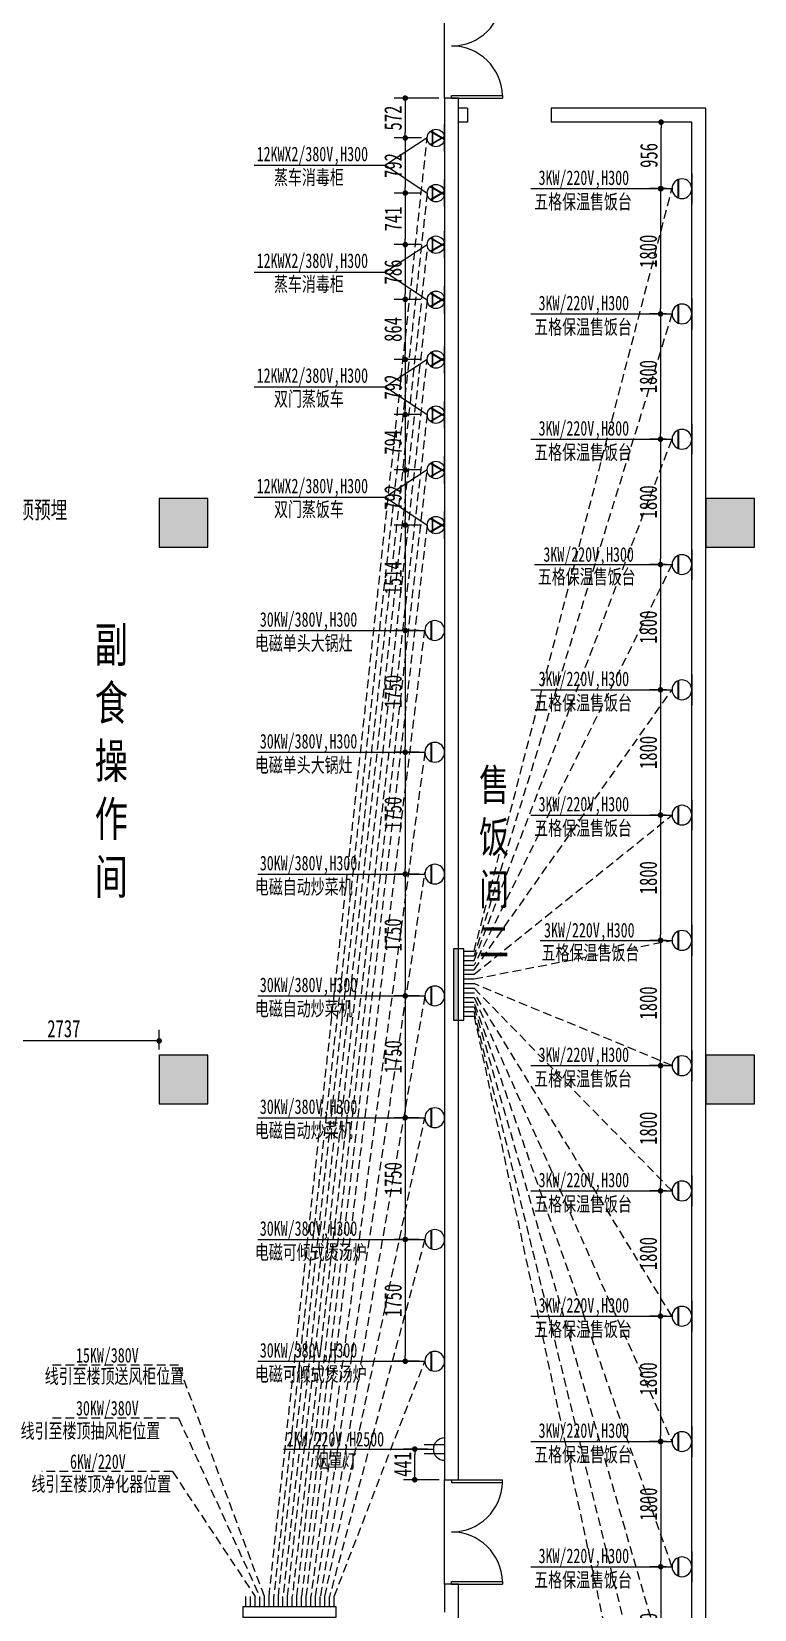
# Model space of a CAD drawing. Header units: inches. Extents: x -584 to 1446124, y -108140 to 99637.
# Drawn here: x 904991 to 915373, y 22291 to 44961 of the extents above; entities that cross this region are included whole.
import ezdxf

# ---------------------------------------------------------------- set-up
doc = ezdxf.new("R2010")
doc.units = ezdxf.units.IN
doc.header["$MEASUREMENT"] = 0
doc.linetypes.add('HIDDEN', pattern=[0.375, 0.25, -0.125])
for name, color, linetype in [('COLUMN', 6, 'Continuous'), ('WALL', 7, 'Continuous'), ('WINDOW', 3, 'Continuous'), ('供排水', 4, 'Continuous'), ('电位', 1, 'Continuous')]:
    doc.layers.add(name, color=color, linetype=linetype)
doc.styles.get("Standard").update_dxf_attribs({"font": '', "width": 0.7, "height": 250})
doc.styles.add('STYLE4', font='', dxfattribs={"width": 0.7, "height": 180})
doc.styles.get('Standard').set_extended_font_data('NSimSun')
doc.styles.get('STYLE4').set_extended_font_data('NSimSun')
doc.dimstyles.new('电路', dxfattribs={"dimscale": 80, "dimtxt": 2.5, "dimasz": 1, "dimexe": 2, "dimexo": 1, "dimtad": 1, "dimdec": 0, "dimtxsty": 'Standard', "dimblk": 'DOT', "dimcen": 1, "dimclrd": 6, "dimclre": 6, "dimclrt": 6, "dimadec": 0, "dimazin": 0, "dimtfac": 1, "dimtdec": 0, "dimtmove": 0, "dimatfit": 3, "dimfxl": 0, "dimarcsym": 0})

# ---------------------------------------------------------------- blocks, each defined once
blk = doc.blocks.new('_FZH')
at = {"layer": 'WALL'}
blk.add_lwpolyline([(-0.5, -0.5), (0.5, -0.5), (0.5, 0.5), (-0.5, 0.5)], close=True, dxfattribs=at)
blk.add_solid([(-0.5, -0.5), (0.5, -0.5), (-0.5, 0.5), (0.5, 0.5)], dxfattribs=at)
blk = doc.blocks.new('$DorLib2D$00000002')
for p, q in [((-0.5, 0), (-0.5, 0.4875)), ((-0.475, 0.4875), (-0.5, 0.4875)), ((-0.475, 0), (-0.475, 0.4875)), ((0.475, 0), (0.475, 0.4875)), ((0.475, 0.4875), (0.5, 0.4875)), ((0.5, 0), (0.5, 0.4875)), ((-0.5, 0), (-0.475, 0)), ((0.5, 0), (0.475, 0))]:
    blk.add_line(p, q)
at = {"lineweight": 13}
for centre, start, end in [((-0.4875, 0), 0, 88.53072), ((0.4875, 0), 91.46928, 180)]:
    blk.add_arc(centre, 0.4875, start, end, dxfattribs=at)
blk = doc.blocks.new('A$C3BCC7316')
at = {"layer": '电位'}
for p, q in [((99, 215), (404, 215)), ((104, 226), (399, 226)), ((0, 0), (503, 0))]:
    blk.add_line(p, q, dxfattribs=at)
blk.add_circle((252, 161), 161, dxfattribs=at)
blk = doc.blocks.new('A$C383973DD')
at = {"layer": '电位'}
for p, q in [((0, 0), (0, 503)), ((292, 316), (0, 316)), ((292, 187), (0, 187))]:
    blk.add_line(p, q, dxfattribs=at)
blk.add_arc((0, 252), 161, 270, 90, dxfattribs=at)
blk = doc.blocks.new('A$C7F97516A')
at = {"layer": '电位', "color": 4, "xscale": -1}
blk.add_blockref('A$C383973DD', (292, 0), dxfattribs=at)
blk = doc.blocks.new('A$C624B2101')
at = {"rotation": 180}
blk.add_blockref('A$C7F97516A', (292, 503), dxfattribs=at)
blk = doc.blocks.new('A$C76033D9E')
at = {"layer": '电位', "rotation": 180}
blk.add_blockref('A$C624B2101', (292, 503), dxfattribs=at)
blk = doc.blocks.new('A$C748C3124')
at = {"layer": '电位', "rotation": 90}
blk.add_blockref('A$C76033D9E', (503, 0), dxfattribs=at)
blk = doc.blocks.new('A$C42B0259F')
at = {"layer": '电位', "ltscale": 5, "xscale": -1, "rotation": 180}
blk.add_blockref('A$C748C3124', (0, 292), dxfattribs=at)
blk = doc.blocks.new('A$C46FF7360')
at = {"layer": '供排水', "color": 1, "rotation": 270}
blk.add_blockref('A$C42B0259F', (0, 503), dxfattribs=at)
blk = doc.blocks.new('A$C2916719F')
at = {"layer": '电位', "linetype": 'ByBlock', "rotation": 180}
blk.add_blockref('A$C46FF7360', (292, 503), dxfattribs=at)
blk = doc.blocks.new('A$C03132E9D')
at = {"layer": '电位', "linetype": 'ByBlock', "rotation": 270}
blk.add_blockref('A$C2916719F', (0, 292), dxfattribs=at)
blk = doc.blocks.new('A$C6B0667CD')
at = {"layer": '电位', "rotation": 89.99999999999999}
blk.add_blockref('A$C03132E9D', (292, 0), dxfattribs=at)
blk = doc.blocks.new('A$C1DA46B52')
at = {"layer": '电位', "xscale": -1, "rotation": 180}
blk.add_blockref('A$C6B0667CD', (0, 503), dxfattribs=at)
blk = doc.blocks.new('A$C30686D04')
at = {"layer": 'WALL', "color": 5, "rotation": 90}
blk.add_blockref('A$C1DA46B52', (503, 0), dxfattribs=at)
blk = doc.blocks.new('A$C10C2449B')
at = {"layer": 'WALL', "color": 5, "rotation": 90}
blk.add_blockref('A$C30686D04', (292, 0), dxfattribs=at)
blk = doc.blocks.new('A$C50093F6F')
at = {"layer": '电位', "rotation": 270}
blk.add_blockref('A$C10C2449B', (0, 292), dxfattribs=at)
blk = doc.blocks.new('A$C5F826928')
at = {"layer": '电位', "rotation": 270}
blk.add_blockref('A$C50093F6F', (0, 503), dxfattribs=at)
blk = doc.blocks.new('A$C14B745F9')
at = {"layer": '电位'}
for p, q in [((0, 503), (0, 0)), ((1, 233), (257, 381)), ((3, 222), (266, 374)), ((215, 404), (215, 99)), ((226, 399), (226, 104)), ((257, 122), (1, 270)), ((266, 129), (3, 281))]:
    blk.add_line(p, q, dxfattribs=at)
blk.add_circle((161, 252), 161, dxfattribs=at)
blk = doc.blocks.new('A$C45DF5A34')
at = {"layer": '电位', "color": 4, "rotation": 90}
blk.add_blockref('A$C14B745F9', (503, 0), dxfattribs=at)
blk = doc.blocks.new('A$C719F3E81')
at = {"layer": '电位', "color": 4, "rotation": 180}
blk.add_blockref('A$C45DF5A34', (503, 323), dxfattribs=at)
blk = doc.blocks.new('A$C2F906CB9')
at = {"layer": '电位', "color": 1, "ltscale": 400}
blk.add_blockref('A$C719F3E81', (0, 0), dxfattribs=at)
blk = doc.blocks.new('A$C6BFE34A6')
at = {"layer": '电位', "xscale": 0.777089783281734, "yscale": 0.777089783281734, "zscale": 0.777089783281734}
blk.add_blockref('A$C2F906CB9', (0, 0), dxfattribs=at)
blk = doc.blocks.new('A$C67150746')
at = {"layer": '供排水', "color": 1, "rotation": 270}
blk.add_blockref('A$C6BFE34A6', (0, 391), dxfattribs=at)
blk = doc.blocks.new('A$C51460DDB')
at = {"layer": '电位', "linetype": 'ByBlock', "xscale": -1}
blk.add_blockref('A$C67150746', (251, 0), dxfattribs=at)
blk = doc.blocks.new('A$C75EF68A1')
at = {"layer": 'WALL', "color": 5, "rotation": 180}
blk.add_blockref('A$C51460DDB', (251, 391), dxfattribs=at)
blk = doc.blocks.new('A$C776A0E82')
at = {"layer": '电位', "color": 6}
blk.add_blockref('A$C75EF68A1', (0, 0), dxfattribs=at)
blk = doc.blocks.new('A$C12B31555')
at = {"layer": '电位', "color": 6, "rotation": 270}
blk.add_blockref('A$C776A0E82', (0, 251), dxfattribs=at)
blk = doc.blocks.new('A$C380528E4')
at = {"layer": '电位', "color": 6, "rotation": 180}
blk.add_blockref('A$C12B31555', (391, 251), dxfattribs=at)
blk = doc.blocks.new('_DOT')
at = {"color": 0, "linetype": 'ByBlock'}
blk.add_line((-0.5, 0), (-1, 0), dxfattribs=at)
at = {"color": 0, "linetype": 'ByBlock', "const_width": 0.5}
blk.add_lwpolyline([(-0.25, 0, 1), (0.25, 0, 1)], format="xyb", close=True, dxfattribs=at)
blk = doc.blocks.new('*D214')
at = {"layer": 'Defpoints', "color": 0, "transparency": 16777216}
for p in [(910923, 44004), (910358, 43432), (910672, 43432)]:
    blk.add_point(p, dxfattribs=at)
at = {"layer": '电位', "color": 6, "lineweight": -2, "transparency": 16777216}
for p, q in [((910838, 44004), (910198, 44004)), ((910358, 43924), (910358, 43512)), ((910592, 43432), (910198, 43432))]:
    blk.add_line(p, q, dxfattribs=at)
at = {"layer": '电位', "color": 6, "lineweight": -2, "transparency": 16777216, "xscale": 80, "yscale": 80, "zscale": 80}
for p, rotation in [((910358, 44004), 90), ((910358, 43432), 270)]:
    blk.add_blockref('_DOT', p, dxfattribs=dict(at, rotation=rotation))
at = {"layer": '电位', "color": 6, "transparency": 16777216, "insert": (910183, 43718), "char_height": 250, "attachment_point": 5, "rotation": 90}
blk.add_mtext('572', dxfattribs=at)
blk = doc.blocks.new('*D215')
at = {"layer": 'Defpoints', "color": 0, "transparency": 16777216}
for p in [(910672, 43432), (910358, 42640), (910672, 42640)]:
    blk.add_point(p, dxfattribs=at)
at = {"layer": '电位', "color": 6, "lineweight": -2, "transparency": 16777216}
for p, q in [((910592, 43432), (910198, 43432)), ((910358, 43352), (910358, 42720)), ((910592, 42640), (910198, 42640))]:
    blk.add_line(p, q, dxfattribs=at)
at = {"layer": '电位', "color": 6, "lineweight": -2, "transparency": 16777216, "xscale": 80, "yscale": 80, "zscale": 80}
for p, rotation in [((910358, 43432), 90), ((910358, 42640), 270)]:
    blk.add_blockref('_DOT', p, dxfattribs=dict(at, rotation=rotation))
at = {"layer": '电位', "color": 6, "transparency": 16777216, "insert": (910183, 43036), "char_height": 250, "attachment_point": 5, "rotation": 90}
blk.add_mtext('792', dxfattribs=at)
blk = doc.blocks.new('*D216')
at = {"layer": 'Defpoints', "color": 0, "transparency": 16777216}
for p in [(910672, 42640), (910358, 41899), (910672, 41899)]:
    blk.add_point(p, dxfattribs=at)
at = {"layer": '电位', "color": 6, "lineweight": -2, "transparency": 16777216}
for p, q in [((910592, 42640), (910198, 42640)), ((910358, 42560), (910358, 41979)), ((910592, 41899), (910198, 41899))]:
    blk.add_line(p, q, dxfattribs=at)
at = {"layer": '电位', "color": 6, "lineweight": -2, "transparency": 16777216, "xscale": 80, "yscale": 80, "zscale": 80}
for p, rotation in [((910358, 42640), 90), ((910358, 41899), 270)]:
    blk.add_blockref('_DOT', p, dxfattribs=dict(at, rotation=rotation))
at = {"layer": '电位', "color": 6, "transparency": 16777216, "insert": (910183, 42269), "char_height": 250, "attachment_point": 5, "rotation": 90}
blk.add_mtext('741', dxfattribs=at)
blk = doc.blocks.new('*D217')
at = {"layer": 'Defpoints', "color": 0, "transparency": 16777216}
for p in [(910672, 41899), (910358, 41113), (910662, 41113)]:
    blk.add_point(p, dxfattribs=at)
at = {"layer": '电位', "color": 6, "lineweight": -2, "transparency": 16777216}
for p, q in [((910592, 41899), (910198, 41899)), ((910358, 41819), (910358, 41193)), ((910582, 41113), (910198, 41113))]:
    blk.add_line(p, q, dxfattribs=at)
at = {"layer": '电位', "color": 6, "lineweight": -2, "transparency": 16777216, "xscale": 80, "yscale": 80, "zscale": 80}
for p, rotation in [((910358, 41899), 90), ((910358, 41113), 270)]:
    blk.add_blockref('_DOT', p, dxfattribs=dict(at, rotation=rotation))
at = {"layer": '电位', "color": 6, "transparency": 16777216, "insert": (910183, 41506), "char_height": 250, "attachment_point": 5, "rotation": 90}
blk.add_mtext('786', dxfattribs=at)
blk = doc.blocks.new('*D218')
at = {"layer": 'Defpoints', "color": 0, "transparency": 16777216}
for p in [(910662, 41113), (910358, 40249), (910672, 40249)]:
    blk.add_point(p, dxfattribs=at)
at = {"layer": '电位', "color": 6, "lineweight": -2, "transparency": 16777216}
for p, q in [((910582, 41113), (910198, 41113)), ((910358, 41033), (910358, 40329)), ((910592, 40249), (910198, 40249))]:
    blk.add_line(p, q, dxfattribs=at)
at = {"layer": '电位', "color": 6, "lineweight": -2, "transparency": 16777216, "xscale": 80, "yscale": 80, "zscale": 80}
for p, rotation in [((910358, 41113), 90), ((910358, 40249), 270)]:
    blk.add_blockref('_DOT', p, dxfattribs=dict(at, rotation=rotation))
at = {"layer": '电位', "color": 6, "transparency": 16777216, "insert": (910183, 40681), "char_height": 250, "attachment_point": 5, "rotation": 90}
blk.add_mtext('864', dxfattribs=at)
blk = doc.blocks.new('*D219')
at = {"layer": 'Defpoints', "color": 0, "transparency": 16777216}
for p in [(910672, 40249), (910358, 39457), (910672, 39457)]:
    blk.add_point(p, dxfattribs=at)
at = {"layer": '电位', "color": 6, "lineweight": -2, "transparency": 16777216}
for p, q in [((910592, 40249), (910198, 40249)), ((910358, 40169), (910358, 39537)), ((910592, 39457), (910198, 39457))]:
    blk.add_line(p, q, dxfattribs=at)
at = {"layer": '电位', "color": 6, "lineweight": -2, "transparency": 16777216, "xscale": 80, "yscale": 80, "zscale": 80}
for p, rotation in [((910358, 40249), 90), ((910358, 39457), 270)]:
    blk.add_blockref('_DOT', p, dxfattribs=dict(at, rotation=rotation))
at = {"layer": '电位', "color": 6, "transparency": 16777216, "insert": (910183, 39853), "char_height": 250, "attachment_point": 5, "rotation": 90}
blk.add_mtext('792', dxfattribs=at)
blk = doc.blocks.new('*D220')
at = {"layer": 'Defpoints', "color": 0, "transparency": 16777216}
for p in [(910672, 39457), (910358, 38662), (910672, 38662)]:
    blk.add_point(p, dxfattribs=at)
at = {"layer": '电位', "color": 6, "lineweight": -2, "transparency": 16777216}
for p, q in [((910592, 39457), (910198, 39457)), ((910358, 39377), (910358, 38742)), ((910592, 38662), (910198, 38662))]:
    blk.add_line(p, q, dxfattribs=at)
at = {"layer": '电位', "color": 6, "lineweight": -2, "transparency": 16777216, "xscale": 80, "yscale": 80, "zscale": 80}
for p, rotation in [((910358, 39457), 90), ((910358, 38662), 270)]:
    blk.add_blockref('_DOT', p, dxfattribs=dict(at, rotation=rotation))
at = {"layer": '电位', "color": 6, "transparency": 16777216, "insert": (910183, 39060), "char_height": 250, "attachment_point": 5, "rotation": 90}
blk.add_mtext('794', dxfattribs=at)
blk = doc.blocks.new('*D221')
at = {"layer": 'Defpoints', "color": 0, "transparency": 16777216}
for p in [(910672, 38662), (910358, 37870), (910672, 37870)]:
    blk.add_point(p, dxfattribs=at)
at = {"layer": '电位', "color": 6, "lineweight": -2, "transparency": 16777216}
for p, q in [((910592, 38662), (910198, 38662)), ((910358, 38582), (910358, 37950)), ((910592, 37870), (910198, 37870))]:
    blk.add_line(p, q, dxfattribs=at)
at = {"layer": '电位', "color": 6, "lineweight": -2, "transparency": 16777216, "xscale": 80, "yscale": 80, "zscale": 80}
for p, rotation in [((910358, 38662), 90), ((910358, 37870), 270)]:
    blk.add_blockref('_DOT', p, dxfattribs=dict(at, rotation=rotation))
at = {"layer": '电位', "color": 6, "transparency": 16777216, "insert": (910183, 38266), "char_height": 250, "attachment_point": 5, "rotation": 90}
blk.add_mtext('792', dxfattribs=at)
blk = doc.blocks.new('*D222')
at = {"layer": 'Defpoints', "color": 0, "transparency": 16777216}
for p in [(910672, 37870), (910358, 36356), (910639, 36356)]:
    blk.add_point(p, dxfattribs=at)
at = {"layer": '电位', "color": 6, "lineweight": -2, "transparency": 16777216}
for p, q in [((910592, 37870), (910198, 37870)), ((910358, 37790), (910358, 36436)), ((910559, 36356), (910198, 36356))]:
    blk.add_line(p, q, dxfattribs=at)
at = {"layer": '电位', "color": 6, "lineweight": -2, "transparency": 16777216, "xscale": 80, "yscale": 80, "zscale": 80}
for p, rotation in [((910358, 37870), 90), ((910358, 36356), 270)]:
    blk.add_blockref('_DOT', p, dxfattribs=dict(at, rotation=rotation))
at = {"layer": '电位', "color": 6, "transparency": 16777216, "insert": (910183, 37113), "char_height": 250, "attachment_point": 5, "rotation": 90}
blk.add_mtext('1514', dxfattribs=at)
blk = doc.blocks.new('*D223')
at = {"layer": 'Defpoints', "color": 0, "transparency": 16777216}
for p in [(910639, 36356), (910358, 34606), (910639, 34606)]:
    blk.add_point(p, dxfattribs=at)
at = {"layer": '电位', "color": 6, "lineweight": -2, "transparency": 16777216}
for p, q in [((910559, 36356), (910198, 36356)), ((910358, 36276), (910358, 34686)), ((910559, 34606), (910198, 34606))]:
    blk.add_line(p, q, dxfattribs=at)
at = {"layer": '电位', "color": 6, "lineweight": -2, "transparency": 16777216, "xscale": 80, "yscale": 80, "zscale": 80}
for p, rotation in [((910358, 36356), 90), ((910358, 34606), 270)]:
    blk.add_blockref('_DOT', p, dxfattribs=dict(at, rotation=rotation))
at = {"layer": '电位', "color": 6, "transparency": 16777216, "insert": (910183, 35481), "char_height": 250, "attachment_point": 5, "rotation": 90}
blk.add_mtext('1750', dxfattribs=at)
blk = doc.blocks.new('*D224')
at = {"layer": 'Defpoints', "color": 0, "transparency": 16777216}
for p in [(910639, 34606), (910358, 32856), (910639, 32856)]:
    blk.add_point(p, dxfattribs=at)
at = {"layer": '电位', "color": 6, "lineweight": -2, "transparency": 16777216}
for p, q in [((910559, 34606), (910198, 34606)), ((910358, 34526), (910358, 32936)), ((910559, 32856), (910198, 32856))]:
    blk.add_line(p, q, dxfattribs=at)
at = {"layer": '电位', "color": 6, "lineweight": -2, "transparency": 16777216, "xscale": 80, "yscale": 80, "zscale": 80}
for p, rotation in [((910358, 34606), 90), ((910358, 32856), 270)]:
    blk.add_blockref('_DOT', p, dxfattribs=dict(at, rotation=rotation))
at = {"layer": '电位', "color": 6, "transparency": 16777216, "insert": (910183, 33731), "char_height": 250, "attachment_point": 5, "rotation": 90}
blk.add_mtext('1750', dxfattribs=at)
blk = doc.blocks.new('*D225')
at = {"layer": 'Defpoints', "color": 0, "transparency": 16777216}
for p in [(910639, 32856), (910358, 31106), (910639, 31106)]:
    blk.add_point(p, dxfattribs=at)
at = {"layer": '电位', "color": 6, "lineweight": -2, "transparency": 16777216}
for p, q in [((910559, 32856), (910198, 32856)), ((910358, 32776), (910358, 31186)), ((910559, 31106), (910198, 31106))]:
    blk.add_line(p, q, dxfattribs=at)
at = {"layer": '电位', "color": 6, "lineweight": -2, "transparency": 16777216, "xscale": 80, "yscale": 80, "zscale": 80}
for p, rotation in [((910358, 32856), 90), ((910358, 31106), 270)]:
    blk.add_blockref('_DOT', p, dxfattribs=dict(at, rotation=rotation))
at = {"layer": '电位', "color": 6, "transparency": 16777216, "insert": (910183, 31981), "char_height": 250, "attachment_point": 5, "rotation": 90}
blk.add_mtext('1750', dxfattribs=at)
blk = doc.blocks.new('*D226')
at = {"layer": 'Defpoints', "color": 0, "transparency": 16777216}
for p in [(910639, 31106), (910358, 29356), (910639, 29356)]:
    blk.add_point(p, dxfattribs=at)
at = {"layer": '电位', "color": 6, "lineweight": -2, "transparency": 16777216}
for p, q in [((910559, 31106), (910198, 31106)), ((910358, 31026), (910358, 29436)), ((910559, 29356), (910198, 29356))]:
    blk.add_line(p, q, dxfattribs=at)
at = {"layer": '电位', "color": 6, "lineweight": -2, "transparency": 16777216, "xscale": 80, "yscale": 80, "zscale": 80}
for p, rotation in [((910358, 31106), 90), ((910358, 29356), 270)]:
    blk.add_blockref('_DOT', p, dxfattribs=dict(at, rotation=rotation))
at = {"layer": '电位', "color": 6, "transparency": 16777216, "insert": (910183, 30231), "char_height": 250, "attachment_point": 5, "rotation": 90}
blk.add_mtext('1750', dxfattribs=at)
blk = doc.blocks.new('*D227')
at = {"layer": 'Defpoints', "color": 0, "transparency": 16777216}
for p in [(910494, 24595), (910762, 24595), (910923, 24154)]:
    blk.add_point(p, dxfattribs=at)
at = {"layer": '电位', "color": 6, "lineweight": -2, "transparency": 16777216}
for p, q in [((910682, 24595), (910334, 24595)), ((910494, 24234), (910494, 24515)), ((910843, 24154), (910334, 24154))]:
    blk.add_line(p, q, dxfattribs=at)
at = {"layer": '电位', "color": 6, "lineweight": -2, "transparency": 16777216, "xscale": 80, "yscale": 80, "zscale": 80}
for p, rotation in [((910494, 24595), 90), ((910494, 24154), 270)]:
    blk.add_blockref('_DOT', p, dxfattribs=dict(at, rotation=rotation))
at = {"layer": '电位', "color": 6, "transparency": 16777216, "insert": (910319, 24374), "char_height": 250, "attachment_point": 5, "rotation": 90}
blk.add_mtext('441', dxfattribs=at)
blk = doc.blocks.new('*D228')
at = {"layer": 'Defpoints', "color": 0, "transparency": 16777216}
for p in [(914189, 42704), (914024, 40904), (914189, 40904)]:
    blk.add_point(p, dxfattribs=at)
at = {"layer": '电位', "color": 6, "lineweight": -2, "transparency": 16777216}
for p, q in [((914109, 42704), (913864, 42704)), ((914024, 42624), (914024, 40984)), ((914109, 40904), (913864, 40904))]:
    blk.add_line(p, q, dxfattribs=at)
at = {"layer": '电位', "color": 6, "lineweight": -2, "transparency": 16777216, "xscale": 80, "yscale": 80, "zscale": 80}
for p, rotation in [((914024, 42704), 90), ((914024, 40904), 270)]:
    blk.add_blockref('_DOT', p, dxfattribs=dict(at, rotation=rotation))
at = {"layer": '电位', "color": 6, "transparency": 16777216, "insert": (913849, 41804), "char_height": 250, "attachment_point": 5, "rotation": 90}
blk.add_mtext('1800', dxfattribs=at)
blk = doc.blocks.new('*D229')
at = {"layer": 'Defpoints', "color": 0, "transparency": 16777216}
for p in [(914189, 40904), (914024, 39104), (914189, 39104)]:
    blk.add_point(p, dxfattribs=at)
at = {"layer": '电位', "color": 6, "lineweight": -2, "transparency": 16777216}
for p, q in [((914109, 40904), (913864, 40904)), ((914024, 40824), (914024, 39184)), ((914109, 39104), (913864, 39104))]:
    blk.add_line(p, q, dxfattribs=at)
at = {"layer": '电位', "color": 6, "lineweight": -2, "transparency": 16777216, "xscale": 80, "yscale": 80, "zscale": 80}
for p, rotation in [((914024, 40904), 90), ((914024, 39104), 270)]:
    blk.add_blockref('_DOT', p, dxfattribs=dict(at, rotation=rotation))
at = {"layer": '电位', "color": 6, "transparency": 16777216, "insert": (913849, 40004), "char_height": 250, "attachment_point": 5, "rotation": 90}
blk.add_mtext('1800', dxfattribs=at)
blk = doc.blocks.new('*D236')
at = {"layer": 'Defpoints', "color": 0, "transparency": 16777216}
for p in [(914189, 39104), (914024, 37304), (914189, 37304)]:
    blk.add_point(p, dxfattribs=at)
at = {"layer": '电位', "color": 6, "lineweight": -2, "transparency": 16777216}
for p, q in [((914109, 39104), (913864, 39104)), ((914024, 39024), (914024, 37384)), ((914109, 37304), (913864, 37304))]:
    blk.add_line(p, q, dxfattribs=at)
at = {"layer": '电位', "color": 6, "lineweight": -2, "transparency": 16777216, "xscale": 80, "yscale": 80, "zscale": 80}
for p, rotation in [((914024, 39104), 90), ((914024, 37304), 270)]:
    blk.add_blockref('_DOT', p, dxfattribs=dict(at, rotation=rotation))
at = {"layer": '电位', "color": 6, "transparency": 16777216, "insert": (913849, 38204), "char_height": 250, "attachment_point": 5, "rotation": 90}
blk.add_mtext('1800', dxfattribs=at)
blk = doc.blocks.new('*D237')
at = {"layer": 'Defpoints', "color": 0, "transparency": 16777216}
for p in [(914189, 37304), (914024, 35504), (914189, 35504)]:
    blk.add_point(p, dxfattribs=at)
at = {"layer": '电位', "color": 6, "lineweight": -2, "transparency": 16777216}
for p, q in [((914109, 37304), (913864, 37304)), ((914024, 37224), (914024, 35584)), ((914109, 35504), (913864, 35504))]:
    blk.add_line(p, q, dxfattribs=at)
at = {"layer": '电位', "color": 6, "lineweight": -2, "transparency": 16777216, "xscale": 80, "yscale": 80, "zscale": 80}
for p, rotation in [((914024, 37304), 90), ((914024, 35504), 270)]:
    blk.add_blockref('_DOT', p, dxfattribs=dict(at, rotation=rotation))
at = {"layer": '电位', "color": 6, "transparency": 16777216, "insert": (913849, 36404), "char_height": 250, "attachment_point": 5, "rotation": 90}
blk.add_mtext('1800', dxfattribs=at)
blk = doc.blocks.new('*D230')
at = {"layer": 'Defpoints', "color": 0, "transparency": 16777216}
for p in [(914189, 35504), (914024, 33704), (914189, 33704)]:
    blk.add_point(p, dxfattribs=at)
at = {"layer": '电位', "color": 6, "lineweight": -2, "transparency": 16777216}
for p, q in [((914109, 35504), (913864, 35504)), ((914024, 35424), (914024, 33784)), ((914109, 33704), (913864, 33704))]:
    blk.add_line(p, q, dxfattribs=at)
at = {"layer": '电位', "color": 6, "lineweight": -2, "transparency": 16777216, "xscale": 80, "yscale": 80, "zscale": 80}
for p, rotation in [((914024, 35504), 90), ((914024, 33704), 270)]:
    blk.add_blockref('_DOT', p, dxfattribs=dict(at, rotation=rotation))
at = {"layer": '电位', "color": 6, "transparency": 16777216, "insert": (913849, 34604), "char_height": 250, "attachment_point": 5, "rotation": 90}
blk.add_mtext('1800', dxfattribs=at)
blk = doc.blocks.new('*D238')
at = {"layer": 'Defpoints', "color": 0, "transparency": 16777216}
for p in [(914189, 33704), (914024, 31904), (914189, 31904)]:
    blk.add_point(p, dxfattribs=at)
at = {"layer": '电位', "color": 6, "lineweight": -2, "transparency": 16777216}
for p, q in [((914109, 33704), (913864, 33704)), ((914024, 33624), (914024, 31984)), ((914109, 31904), (913864, 31904))]:
    blk.add_line(p, q, dxfattribs=at)
at = {"layer": '电位', "color": 6, "lineweight": -2, "transparency": 16777216, "xscale": 80, "yscale": 80, "zscale": 80}
for p, rotation in [((914024, 33704), 90), ((914024, 31904), 270)]:
    blk.add_blockref('_DOT', p, dxfattribs=dict(at, rotation=rotation))
at = {"layer": '电位', "color": 6, "transparency": 16777216, "insert": (913849, 32804), "char_height": 250, "attachment_point": 5, "rotation": 90}
blk.add_mtext('1800', dxfattribs=at)
blk = doc.blocks.new('*D239')
at = {"layer": 'Defpoints', "color": 0, "transparency": 16777216}
for p in [(914189, 31904), (914024, 30104), (914189, 30104)]:
    blk.add_point(p, dxfattribs=at)
at = {"layer": '电位', "color": 6, "lineweight": -2, "transparency": 16777216}
for p, q in [((914109, 31904), (913864, 31904)), ((914024, 31824), (914024, 30184)), ((914109, 30104), (913864, 30104))]:
    blk.add_line(p, q, dxfattribs=at)
at = {"layer": '电位', "color": 6, "lineweight": -2, "transparency": 16777216, "xscale": 80, "yscale": 80, "zscale": 80}
for p, rotation in [((914024, 31904), 90), ((914024, 30104), 270)]:
    blk.add_blockref('_DOT', p, dxfattribs=dict(at, rotation=rotation))
at = {"layer": '电位', "color": 6, "transparency": 16777216, "insert": (913849, 31004), "char_height": 250, "attachment_point": 5, "rotation": 90}
blk.add_mtext('1800', dxfattribs=at)
blk = doc.blocks.new('*D240')
at = {"layer": 'Defpoints', "color": 0, "transparency": 16777216}
for p in [(914189, 30104), (914024, 28304), (914189, 28304)]:
    blk.add_point(p, dxfattribs=at)
at = {"layer": '电位', "color": 6, "lineweight": -2, "transparency": 16777216}
for p, q in [((914109, 30104), (913864, 30104)), ((914024, 30024), (914024, 28384)), ((914109, 28304), (913864, 28304))]:
    blk.add_line(p, q, dxfattribs=at)
at = {"layer": '电位', "color": 6, "lineweight": -2, "transparency": 16777216, "xscale": 80, "yscale": 80, "zscale": 80}
for p, rotation in [((914024, 30104), 90), ((914024, 28304), 270)]:
    blk.add_blockref('_DOT', p, dxfattribs=dict(at, rotation=rotation))
at = {"layer": '电位', "color": 6, "transparency": 16777216, "insert": (913849, 29204), "char_height": 250, "attachment_point": 5, "rotation": 90}
blk.add_mtext('1800', dxfattribs=at)
blk = doc.blocks.new('*D231')
at = {"layer": 'Defpoints', "color": 0, "transparency": 16777216}
for p in [(914189, 28304), (914024, 26504), (914189, 26504)]:
    blk.add_point(p, dxfattribs=at)
at = {"layer": '电位', "color": 6, "lineweight": -2, "transparency": 16777216}
for p, q in [((914109, 28304), (913864, 28304)), ((914024, 28224), (914024, 26584)), ((914109, 26504), (913864, 26504))]:
    blk.add_line(p, q, dxfattribs=at)
at = {"layer": '电位', "color": 6, "lineweight": -2, "transparency": 16777216, "xscale": 80, "yscale": 80, "zscale": 80}
for p, rotation in [((914024, 28304), 90), ((914024, 26504), 270)]:
    blk.add_blockref('_DOT', p, dxfattribs=dict(at, rotation=rotation))
at = {"layer": '电位', "color": 6, "transparency": 16777216, "insert": (913849, 27404), "char_height": 250, "attachment_point": 5, "rotation": 90}
blk.add_mtext('1800', dxfattribs=at)
blk = doc.blocks.new('*D232')
at = {"layer": 'Defpoints', "color": 0, "transparency": 16777216}
for p in [(914189, 26504), (914024, 24704), (914189, 24704)]:
    blk.add_point(p, dxfattribs=at)
at = {"layer": '电位', "color": 6, "lineweight": -2, "transparency": 16777216}
for p, q in [((914109, 26504), (913864, 26504)), ((914024, 26424), (914024, 24784)), ((914109, 24704), (913864, 24704))]:
    blk.add_line(p, q, dxfattribs=at)
at = {"layer": '电位', "color": 6, "lineweight": -2, "transparency": 16777216, "xscale": 80, "yscale": 80, "zscale": 80}
for p, rotation in [((914024, 26504), 90), ((914024, 24704), 270)]:
    blk.add_blockref('_DOT', p, dxfattribs=dict(at, rotation=rotation))
at = {"layer": '电位', "color": 6, "transparency": 16777216, "insert": (913849, 25604), "char_height": 250, "attachment_point": 5, "rotation": 90}
blk.add_mtext('1800', dxfattribs=at)
blk = doc.blocks.new('*D233')
at = {"layer": 'Defpoints', "color": 0, "transparency": 16777216}
for p in [(914189, 24704), (914027, 22904), (914189, 22904)]:
    blk.add_point(p, dxfattribs=at)
at = {"layer": '电位', "color": 6, "lineweight": -2, "transparency": 16777216}
for p, q in [((914109, 24704), (913867, 24704)), ((914027, 24624), (914027, 22984)), ((914109, 22904), (913867, 22904))]:
    blk.add_line(p, q, dxfattribs=at)
at = {"layer": '电位', "color": 6, "lineweight": -2, "transparency": 16777216, "xscale": 80, "yscale": 80, "zscale": 80}
for p, rotation in [((914027, 24704), 90), ((914027, 22904), 270)]:
    blk.add_blockref('_DOT', p, dxfattribs=dict(at, rotation=rotation))
at = {"layer": '电位', "color": 6, "transparency": 16777216, "insert": (913852, 23804), "char_height": 250, "attachment_point": 5, "rotation": 90}
blk.add_mtext('1800', dxfattribs=at)
blk = doc.blocks.new('*D234')
at = {"layer": 'Defpoints', "color": 0, "transparency": 16777216}
for p in [(914189, 22904), (914027, 21104), (914189, 21104)]:
    blk.add_point(p, dxfattribs=at)
at = {"layer": '电位', "color": 6, "lineweight": -2, "transparency": 16777216}
for p, q in [((914109, 22904), (913867, 22904)), ((914027, 22824), (914027, 21184)), ((914109, 21104), (913867, 21104))]:
    blk.add_line(p, q, dxfattribs=at)
at = {"layer": '电位', "color": 6, "lineweight": -2, "transparency": 16777216, "xscale": 80, "yscale": 80, "zscale": 80}
for p, rotation in [((914027, 22904), 90), ((914027, 21104), 270)]:
    blk.add_blockref('_DOT', p, dxfattribs=dict(at, rotation=rotation))
at = {"layer": '电位', "color": 6, "transparency": 16777216, "insert": (913852, 22004), "char_height": 250, "attachment_point": 5, "rotation": 90}
blk.add_mtext('1800', dxfattribs=at)
blk = doc.blocks.new('*D241')
at = {"layer": 'Defpoints', "color": 0, "transparency": 16777216}
for p in [(914032, 43659), (914189, 43659), (914189, 42704)]:
    blk.add_point(p, dxfattribs=at)
at = {"layer": '电位', "color": 6, "lineweight": -2, "transparency": 16777216}
for p, q in [((914109, 43659), (913872, 43659)), ((914032, 42784), (914032, 43579)), ((914109, 42704), (913872, 42704))]:
    blk.add_line(p, q, dxfattribs=at)
at = {"layer": '电位', "color": 6, "lineweight": -2, "transparency": 16777216, "xscale": 80, "yscale": 80, "zscale": 80}
for p, rotation in [((914032, 43659), 90), ((914032, 42704), 270)]:
    blk.add_blockref('_DOT', p, dxfattribs=dict(at, rotation=rotation))
at = {"layer": '电位', "color": 6, "transparency": 16777216, "insert": (913857, 43181), "char_height": 250, "attachment_point": 5, "rotation": 90}
blk.add_mtext('956', dxfattribs=at)
blk = doc.blocks.new('*D786')
at = {"layer": 'Defpoints', "color": 0, "transparency": 16777216}
for p in [(904086, 30459), (904086, 30254), (906823, 30254)]:
    blk.add_point(p, dxfattribs=at)
at = {"layer": '电位', "color": 6, "lineweight": -2, "transparency": 16777216}
for p, q in [((904086, 30334), (904086, 30619)), ((906823, 30334), (906823, 30619)), ((906743, 30459), (904166, 30459))]:
    blk.add_line(p, q, dxfattribs=at)
at = {"layer": '电位', "color": 6, "lineweight": -2, "transparency": 16777216, "xscale": 80, "yscale": 80, "zscale": 80, "rotation": 180}
blk.add_blockref('_DOT', (904086, 30459), dxfattribs=at)
at = {"layer": '电位', "color": 6, "lineweight": -2, "transparency": 16777216, "xscale": 80, "yscale": 80, "zscale": 80}
blk.add_blockref('_DOT', (906823, 30459), dxfattribs=at)
at = {"layer": '电位', "color": 6, "transparency": 16777216, "insert": (905454, 30634), "char_height": 250, "attachment_point": 5}
blk.add_mtext('2737', dxfattribs=at)
blk = doc.blocks.new('*D787')
at = {"layer": 'Defpoints', "color": 0, "transparency": 16777216}
for p in [(910639, 29356), (910358, 27606), (910639, 27606)]:
    blk.add_point(p, dxfattribs=at)
at = {"layer": '电位', "color": 6, "lineweight": -2, "transparency": 16777216}
for p, q in [((910559, 29356), (910198, 29356)), ((910358, 29276), (910358, 27686)), ((910559, 27606), (910198, 27606))]:
    blk.add_line(p, q, dxfattribs=at)
at = {"layer": '电位', "color": 6, "lineweight": -2, "transparency": 16777216, "xscale": 80, "yscale": 80, "zscale": 80}
for p, rotation in [((910358, 29356), 90), ((910358, 27606), 270)]:
    blk.add_blockref('_DOT', p, dxfattribs=dict(at, rotation=rotation))
at = {"layer": '电位', "color": 6, "transparency": 16777216, "insert": (910183, 28481), "char_height": 250, "attachment_point": 5, "rotation": 90}
blk.add_mtext('1750', dxfattribs=at)
blk = doc.blocks.new('*D788')
at = {"layer": 'Defpoints', "color": 0, "transparency": 16777216}
for p in [(910639, 27606), (910358, 25856), (910639, 25856)]:
    blk.add_point(p, dxfattribs=at)
at = {"layer": '电位', "color": 6, "lineweight": -2, "transparency": 16777216}
for p, q in [((910559, 27606), (910198, 27606)), ((910358, 27526), (910358, 25936)), ((910559, 25856), (910198, 25856))]:
    blk.add_line(p, q, dxfattribs=at)
at = {"layer": '电位', "color": 6, "lineweight": -2, "transparency": 16777216, "xscale": 80, "yscale": 80, "zscale": 80}
for p, rotation in [((910358, 27606), 90), ((910358, 25856), 270)]:
    blk.add_blockref('_DOT', p, dxfattribs=dict(at, rotation=rotation))
at = {"layer": '电位', "color": 6, "transparency": 16777216, "insert": (910183, 26731), "char_height": 250, "attachment_point": 5, "rotation": 90}
blk.add_mtext('1750', dxfattribs=at)

msp = doc.modelspace()

# ---------------------------------------------------------------- hatches: boundary and pattern name
at = {"layer": '电位'}
msp.add_hatch(color=1, dxfattribs=at).paths.add_polyline_path([(911122.9, 31779.8), (911048.6, 31779.8), (911048.6, 30754.7), (911122.9, 30754.7)])

# ---------------------------------------------------------------- linework, layer by layer
at = {"layer": 'WALL'}
for p, q in [((911122.9, 44003.6), (910922.9, 44003.6)), ((910922.9, 44003.6), (910922.9, 24153.9)), ((911122.9, 24153.9), (911122.9, 44003.6)), ((910922.9, 24153.9), (911122.9, 24153.9)), ((911122.9, 22653.9), (910922.9, 22653.9)), ((910922.9, 22653.9), (910922.9, 22253.6)), ((911122.9, 22153.6), (911122.9, 22653.9))]:
    msp.add_line(p, q, dxfattribs=at)
at = {"layer": 'WALL', "color": 3}
for p, q in [((911253.6, 43859.2), (911122.9, 43859.2)), ((911253.6, 43859.2), (911253.6, 43659.2)), ((914672.9, 43859.2), (912453.6, 43859.2)), ((912453.6, 43859.2), (912453.6, 43659.2)), ((914672.9, 16403.6), (914672.9, 43859.2)), ((911253.6, 43659.2), (911122.9, 43659.2)), ((914472.9, 43659.2), (912453.6, 43659.2)), ((914472.9, 16603.6), (914472.9, 43659.2))]:
    msp.add_line(p, q, dxfattribs=at)
at = {"layer": 'WINDOW'}
for p, q in [((910922.9, 44003.6), (910922.9, 45503.6)), ((910922.9, 22653.9), (910922.9, 24153.9))]:
    msp.add_line(p, q, dxfattribs=at)
at = {"layer": '电位', "linetype": 'HIDDEN', "ltscale": 500}
for p, q in [((908401, 22478), (910672.1, 43431.9)), ((910672.1, 42639.5), (908467.9, 22478)), ((911347.2, 31750), (914188.9, 42703.6)), ((908534.8, 22478), (910678.3, 41859.6)), ((910672.1, 41106.2), (908601.7, 22478)), ((914188.9, 40903.6), (911347.2, 31683.1)), ((908668.6, 22478), (910672.1, 40249.3)), ((910672.1, 39456.9), (908735.4, 22478)), ((911347.2, 31616.2), (914188.9, 39103.6)), ((908802.3, 22478), (910672.1, 38662.4)), ((910672.1, 37870), (908869.2, 22478)), ((914188.9, 37303.6), (911347.2, 31549.3)), ((908936.1, 22478), (910638.9, 36356.1)), ((911347.2, 31482.5), (914188.9, 35503.6)), ((910638.9, 34606.2), (909003, 22478)), ((911347.2, 31415.6), (914188.9, 33703.6)), ((909069.8, 22478), (910640.5, 32877.4)), ((911347.2, 31348.7), (914188.9, 31903.6)), ((910638.9, 31106.2), (909136.7, 22478)), ((914188.9, 30103.6), (911347.2, 31281.8)), ((911347.2, 31214.9), (914188.9, 28303.6)), ((914188.9, 26503.6), (911347.2, 31148.1)), ((911347.2, 31081.2), (914188.9, 24703.6)), ((914188.9, 22903.6), (911347.2, 31014.3)), ((911347.2, 30947.4), (914188.9, 21103.6)), ((914188.9, 19303.6), (911347.2, 30880.5)), ((911347.2, 30813.6), (914192, 17474)), ((909203.6, 22478), (910638.9, 29356.2)), ((910638.9, 27606.2), (909270.5, 22478)), ((909337.4, 22478), (910638.9, 25856.2)), ((907101.5, 25799), (905224.2, 25799)), ((908334.2, 22478), (907101.5, 25799)), ((907101.5, 25038.8), (905224.2, 25038.8)), ((907101.5, 25038.8), (908267.3, 22478)), ((907015.8, 24270.7), (905138.4, 24270.7)), ((907015.8, 24270.7), (908200.4, 22478))]:
    msp.add_line(p, q, dxfattribs=at)
at = {"layer": '电位', "color": 4}
for p, q in [((910672.1, 43431.9), (910071.9, 43039.5)), ((908185.5, 43039.5), (910071.9, 43039.5)), ((910071.9, 43039.5), (910672.1, 42639.5)), ((912159.3, 42703.6), (914188.9, 42703.6)), ((910672.1, 41898.6), (910071.9, 41506.1)), ((908185.5, 41506.1), (910071.9, 41506.1)), ((910071.9, 41506.1), (910672.1, 41106.2)), ((912159.3, 40903.6), (914188.9, 40903.6)), ((910672.1, 40249.3), (910071.9, 39856.9)), ((908185.5, 39856.9), (910071.9, 39856.9)), ((910071.9, 39856.9), (910672.1, 39456.9)), ((912159.3, 39103.6), (914188.9, 39103.6)), ((910672.1, 38662.4), (910071.9, 38269.9)), ((908185.5, 38269.9), (910071.9, 38269.9)), ((910071.9, 38269.9), (910672.1, 37870)), ((912216.3, 37303.6), (914188.9, 37303.6)), ((908239.6, 36355.8), (910638.9, 36356.1)), ((912159.3, 35503.6), (914188.9, 35503.6)), ((908239.6, 34605.8), (910638.9, 34606.2)), ((912159.3, 33703.6), (914188.9, 33703.6)), ((908239.6, 32855.8), (910638.9, 32856.2)), ((912297, 31903.6), (914188.9, 31903.6)), ((908239.6, 31105.8), (910638.9, 31106.2)), ((912159.3, 30103.6), (914188.9, 30103.6)), ((908239.6, 29355.8), (910638.9, 29356.2)), ((908239.6, 29355.8), (910638.9, 29356.2)), ((912159.3, 28303.6), (914188.9, 28303.6)), ((908239.6, 27605.8), (910638.9, 27606.2)), ((908239.6, 27605.8), (910638.9, 27606.2)), ((912159.3, 26503.6), (914188.9, 26503.6)), ((908239.6, 25855.8), (910638.9, 25856.2)), ((908611.1, 24594.5), (910761.5, 24595)), ((912159.3, 24703.6), (914188.9, 24703.6)), ((912159.3, 22903.6), (914188.9, 22903.6))]:
    msp.add_line(p, q, dxfattribs=at)
at = {"layer": '电位'}
for p, q in [((911122.9, 30754.7), (911122.9, 31779.8)), ((911197.2, 31750), (911347.2, 31750)), ((911197.2, 31683.1), (911347.2, 31683.1)), ((911197.2, 31616.2), (911347.2, 31616.2)), ((911197.2, 31549.3), (911347.2, 31549.3)), ((911197.2, 31482.5), (911347.2, 31482.5)), ((911197.2, 31415.6), (911347.2, 31415.6)), ((911197.2, 31348.7), (911347.2, 31348.7)), ((911197.2, 31281.8), (911347.2, 31281.8)), ((911197.2, 31214.9), (911347.2, 31214.9)), ((911197.2, 31148.1), (911347.2, 31148.1)), ((911197.2, 31081.2), (911347.2, 31081.2)), ((911197.2, 31014.3), (911347.2, 31014.3)), ((911197.2, 30947.4), (911347.2, 30947.4)), ((911197.2, 30880.5), (911347.2, 30880.5)), ((911197.2, 30813.6), (911347.2, 30813.6)), ((908066.6, 22328), (908066.6, 22478)), ((908133.5, 22328), (908133.5, 22478)), ((908200.4, 22328), (908200.4, 22478)), ((908267.3, 22328), (908267.3, 22478)), ((908334.2, 22328), (908334.2, 22478)), ((908401, 22328), (908401, 22478)), ((908467.9, 22328), (908467.9, 22478)), ((908534.8, 22328), (908534.8, 22478)), ((908601.7, 22328), (908601.7, 22478)), ((908668.6, 22328), (908668.6, 22478)), ((908735.4, 22328), (908735.4, 22478)), ((908802.3, 22328), (908802.3, 22478)), ((908869.2, 22328), (908869.2, 22478)), ((908936.1, 22328), (908936.1, 22478)), ((909003, 22328), (909003, 22478)), ((909069.8, 22328), (909069.8, 22478)), ((909136.7, 22328), (909136.7, 22478)), ((909203.6, 22328), (909203.6, 22478)), ((909203.6, 22328), (909203.6, 22478)), ((909270.5, 22328), (909270.5, 22478)), ((909337.4, 22328), (909337.4, 22478))]:
    msp.add_line(p, q, dxfattribs=at)
for points in [[(911048.6, 30754.7), (911197.2, 30754.7), (911197.2, 31779.8), (911048.6, 31779.8)], [(909365.2, 22179.3), (909365.2, 22328), (908023, 22328), (908023, 22179.3)]]:
    msp.add_lwpolyline(points, close=True, dxfattribs=at)

# ---------------------------------------------------------------- block references
at = {"layer": 'COLUMN', "xscale": 700, "yscale": 700, "zscale": 700}
for p in [(907172.9, 37903.6), (915022.9, 37903.6), (907172.9, 29903.6), (915022.9, 29903.6)]:
    msp.add_blockref('_FZH', p, dxfattribs=at)
at = {"layer": 'WINDOW', "xscale": -1500, "yscale": -1500, "zscale": -1500, "rotation": 89.9999999999733}
for p in [(911022.9, 44753.6), (911022.9, 23403.9)]:
    msp.add_blockref('$DorLib2D$00000002', p, dxfattribs=at)
at = {"layer": '电位', "color": 6, "xscale": -1, "rotation": 270}
for p in [(910672.1, 43236.5), (910672.1, 42444.1), (910672.1, 41703.2), (910672.1, 40910.7), (910672.1, 40053.9), (910672.1, 39261.4), (910672.1, 38466.9), (910672.1, 37674.5)]:
    msp.add_blockref('A$C380528E4', p, dxfattribs=at)
at = {"layer": '电位', "yscale": 0.8800000000046566, "zscale": 0.88, "rotation": 90}
for p, xscale in [((914472.9, 42925), -0.8800000001210719), ((914472.9, 41125), -0.8800000001210719), ((914472.9, 39325), -0.8800000001210719), ((914472.9, 37525), -0.8800000001210719), ((910922.9, 36577.5), -0.8800000000046566), ((914472.9, 35725), -0.8800000001210719), ((910922.9, 34827.5), -0.8800000000046566), ((914472.9, 33925), -0.8800000001210719), ((910922.9, 33077.5), -0.8800000000046566), ((914472.9, 32125), -0.8800000001210719), ((910922.9, 31327.5), -0.8800000000046566), ((914472.9, 30325), -0.8800000001210719), ((910922.9, 29577.5), -0.8800000000046566), ((910922.9, 29577.5), -0.8800000000046566), ((914472.9, 28525), -0.8800000001210719), ((910922.9, 27827.5), -0.8800000000046566), ((910922.9, 27827.5), -0.8800000000046566), ((914472.9, 26725), -0.8800000001210719), ((910922.9, 26077.5), -0.8800000000046566), ((914472.9, 24925), -0.8800000001210719), ((914472.9, 23125), -0.8800000001210719)]:
    msp.add_blockref('A$C3BCC7316', p, dxfattribs=dict(at, xscale=xscale))
at = {"layer": '电位', "xscale": -1, "rotation": 180}
msp.add_blockref('A$C5F826928', (910631.1, 24846.5), dxfattribs=at)

# ---------------------------------------------------------------- texts
at = {"layer": 'WALL', "attachment_point": 1}
for s, insert, char_height, width in [('{\\C0;副食操作间}', (905896.9, 36401.2), 500, 350), ('{\\C0;售饭间二}', (911418.6, 34363.3), 450, 404.548)]:
    msp.add_mtext(s, dxfattribs=dict(at, insert=insert, char_height=char_height, width=width))
at = {"layer": '供排水', "color": 6, "insert": (904310.7, 38213.1), "char_height": 250, "attachment_point": 1}
msp.add_mtext('此线须预埋', dxfattribs=at)
at = {"layer": '电位', "color": 4, "style": 'STYLE4', "width": 0.7}
for s, rotation, p in [('12KWX2/380V,H300', 0.01021, (908223.2, 43097.1)), ('蒸车消毒柜', 0.01021, (908472.7, 42761.5)), ('3KW/220V,H300', 359.98979, (912272.6, 42756.7)), ('五格保温售饭台', 359.98979, (912209.7, 42411.5)), ('12KWX2/380V,H300', 0.01021, (908223.2, 41563.8)), ('蒸车消毒柜', 0.01021, (908472.7, 41228.1)), ('3KW/220V,H300', 359.98979, (912272.6, 40956.7)), ('五格保温售饭台', 359.98979, (912209.7, 40611.5)), ('12KWX2/380V,H300', 0.01021, (908223.2, 39914.5)), ('双门蒸饭车', 0.01021, (908472.7, 39578.8)), ('3KW/220V,H300', 359.98979, (912272.6, 39156.7)), ('五格保温售饭台', 359.98979, (912209.7, 38811.5)), ('12KWX2/380V,H300', 0.01021, (908223.2, 38327.6)), ('双门蒸饭车', 0.01021, (908472.7, 37991.9)), ('3KW/220V,H300', 359.98979, (912341.4, 37344.1)), ('五格保温售饭台', 359.98979, (912261.7, 37023.8)), ('30KW/380V,H300', 0.01021, (908268.9, 36409.6)), ('电磁单头大锅灶', 0.01021, (908197.6, 36067.6)), ('3KW/220V,H300', 359.98979, (912272.6, 35556.7)), ('五格保温售饭台', 359.98979, (912209.7, 35211.5)), ('30KW/380V,H300', 0.01021, (908268.9, 34659.6)), ('电磁单头大锅灶', 0.01021, (908197.6, 34317.6)), ('3KW/220V,H300', 359.98979, (912272.6, 33756.7)), ('五格保温售饭台', 359.98979, (912209.7, 33411.5)), ('30KW/380V,H300', 0.01021, (908268.9, 32909.6)), ('电磁自动炒菜机', 0.01021, (908197.6, 32567.6)), ('3KW/220V,H300', 359.98979, (912351.6, 31945.7)), ('五格保温售饭台', 359.98979, (912315.9, 31622.3)), ('30KW/380V,H300', 0.01021, (908268.9, 31159.6)), ('电磁自动炒菜机', 0.01021, (908197.6, 30817.6)), ('3KW/220V,H300', 359.98979, (912272.6, 30156.7)), ('五格保温售饭台', 359.98979, (912209.7, 29811.5)), ('30KW/380V,H300', 0.01021, (908268.9, 29409.6)), ('30KW/380V,H300', 0.01021, (908268.9, 29409.6)), ('电磁自动炒菜机', 0.01021, (908197.6, 29067.6)), ('3KW/220V,H300', 359.98979, (912272.6, 28356.7)), ('五格保温售饭台', 359.98979, (912209.7, 28011.5)), ('30KW/380V,H300', 0.01021, (908268.9, 27659.6)), ('电磁可倾式煲汤炉', 0.01021, (908197.6, 27317.6)), ('3KW/220V,H300', 359.98979, (912272.6, 26556.7)), ('五格保温售饭台', 359.98979, (912209.7, 26211.5)), ('30KW/380V,H300', 0.01021, (908268.9, 25909.6)), ('电磁可倾式煲汤炉', 0.01021, (908197.6, 25567.6)), ('3KW/220V,H300', 359.98979, (912272.6, 24756.7)), ('2KW/220V,H2500', 0.01021, (908654.2, 24633.2)), ('烟罩灯', 0.01021, (909056.9, 24318.3)), ('五格保温售饭台', 359.98979, (912209.7, 24411.5)), ('3KW/220V,H300', 359.98979, (912272.6, 22956.7)), ('五格保温售饭台', 359.98979, (912209.7, 22611.5))]:
    msp.add_text(s, height=210, rotation=rotation, dxfattribs=at).set_placement(p)
for s, p in [('15KW/380V', (905628.6, 25838.5)), ('线引至楼顶送风柜位置', (905179.4, 25537.7)), ('30KW/380V', (905628.6, 25078.2)), ('线引至楼顶抽风柜位置', (904833.3, 24752)), ('6KW/220V', (905542.9, 24310.1)), ('线引至楼顶净化器位置', (904988.8, 23988.4))]:
    msp.add_text(s, height=210, dxfattribs=at).set_placement(p)

# ---------------------------------------------------------------- dimensions: what is measured, and where the dimension line sits
at = {"layer": '电位', "color": 1}
for base, p1, p2, override, picture, middle in [((910358, 43431.9), (910922.9, 44003.6), (910672.1, 43431.9), {"dimfxl": 6, "dimfxlon": 1}, '*D214', (910183, 43717.8)), ((914032, 43659.2), (914188.9, 42703.6), (914188.9, 43659.2), {"dimfxl": 6, "dimfxlon": 1}, '*D241', (913857, 43181.4)), ((910358, 42639.5), (910672.1, 43431.9), (910672.1, 42639.5), {"dimtmove": 1, "dimfxl": 6, "dimfxlon": 1}, '*D215', (910183, 43035.7)), ((910358, 41898.6), (910672.1, 42639.5), (910672.1, 41898.6), {"dimtmove": 1, "dimfxl": 6, "dimfxlon": 1}, '*D216', (910183, 42269.1)), ((914024.1, 40903.6), (914188.9, 42703.6), (914188.9, 40903.6), {"dimtmove": 1, "dimfxl": 6, "dimfxlon": 1}, '*D228', (913849.1, 41803.6)), ((910358, 41113), (910672.1, 41898.6), (910661.9, 41113), {"dimtmove": 1, "dimfxl": 6, "dimfxlon": 1}, '*D217', (910183, 41505.8)), ((910358, 40249.3), (910661.9, 41113), (910672.1, 40249.3), {"dimtmove": 1, "dimfxl": 6, "dimfxlon": 1}, '*D218', (910183, 40681.2)), ((914024.1, 39103.6), (914188.9, 40903.6), (914188.9, 39103.6), {"dimtmove": 1, "dimfxl": 6, "dimfxlon": 1}, '*D229', (913849.1, 40003.6)), ((910358, 39456.9), (910672.1, 40249.3), (910672.1, 39456.9), {"dimtmove": 1, "dimfxl": 6, "dimfxlon": 1}, '*D219', (910183, 39853.1)), ((910357.9764, 38662.4073), (910672.0985, 39456.9061), (910672.0985, 38662.4073), {"dimtmove": 1, "dimfxl": 6, "dimfxlon": 1}, '*D220', (910182.9764, 39059.6567)), ((914024.1, 37303.6), (914188.9, 39103.6), (914188.9, 37303.6), {"dimtmove": 1, "dimfxl": 6, "dimfxlon": 1}, '*D236', (913849.1, 38203.6)), ((910358, 37870), (910672.1, 38662.4), (910672.1, 37870), {"dimtmove": 1, "dimfxl": 6, "dimfxlon": 1}, '*D221', (910183, 38266.2)), ((910358, 36356.1), (910672.1, 37870), (910638.9, 36356.1), {"dimtmove": 1, "dimfxl": 6, "dimfxlon": 1}, '*D222', (910183, 37113.1)), ((914024.1, 35503.6), (914188.9, 37303.6), (914188.9, 35503.6), {"dimtmove": 1, "dimfxl": 6, "dimfxlon": 1}, '*D237', (913849.1, 36403.6)), ((910358, 34606.2), (910638.9, 36356.1), (910638.9, 34606.2), {"dimtmove": 1, "dimfxl": 6, "dimfxlon": 1}, '*D223', (910183, 35481.2)), ((914024.1, 33703.6), (914188.9, 35503.6), (914188.9, 33703.6), {"dimtmove": 1, "dimfxl": 6, "dimfxlon": 1}, '*D230', (913849.1, 34603.6)), ((910358, 32856.2), (910638.9, 34606.2), (910638.9, 32856.2), {"dimtmove": 1, "dimfxl": 6, "dimfxlon": 1}, '*D224', (910183, 33731.2)), ((914024.1, 31903.6), (914188.9, 33703.6), (914188.9, 31903.6), {"dimtmove": 1, "dimfxl": 6, "dimfxlon": 1}, '*D238', (913849.1, 32803.6)), ((910358, 31106.2), (910638.9, 32856.2), (910638.9, 31106.2), {"dimtmove": 1, "dimfxl": 6, "dimfxlon": 1}, '*D225', (910183, 31981.2)), ((914024.1, 30103.6), (914188.9, 31903.6), (914188.9, 30103.6), {"dimtmove": 1, "dimfxl": 6, "dimfxlon": 1}, '*D239', (913849.1, 31003.6)), ((910358, 29356.2), (910638.9, 31106.2), (910638.9, 29356.2), {"dimtmove": 1, "dimfxl": 6, "dimfxlon": 1}, '*D226', (910183, 30231.2)), ((914024.1, 28303.6), (914188.9, 30103.6), (914188.9, 28303.6), {"dimtmove": 1, "dimfxl": 6, "dimfxlon": 1}, '*D240', (913849.1, 29203.6)), ((910358, 27606.2), (910638.9, 29356.2), (910638.9, 27606.2), {"dimtmove": 1, "dimfxl": 6, "dimfxlon": 1}, '*D787', (910183, 28481.2)), ((914024.1, 26503.6), (914188.9, 28303.6), (914188.9, 26503.6), {"dimtmove": 1, "dimfxl": 6, "dimfxlon": 1}, '*D231', (913849.1, 27403.6)), ((910358, 25856.2), (910638.9, 27606.2), (910638.9, 25856.2), {"dimtmove": 1, "dimfxl": 6, "dimfxlon": 1}, '*D788', (910183, 26731.2)), ((914024.1, 24703.6), (914188.9, 26503.6), (914188.9, 24703.6), {"dimtmove": 1, "dimfxl": 6, "dimfxlon": 1}, '*D232', (913849.1, 25603.6)), ((914027.4, 22903.6), (914188.9, 24703.6), (914188.9, 22903.6), {"dimfxl": 6, "dimfxlon": 1}, '*D233', (913852.4, 23803.6)), ((910493.8, 24595), (910922.9, 24153.9), (910761.5, 24595), {"dimfxl": 6, "dimfxlon": 1}, '*D227', (910318.8, 24374.5)), ((914027.4, 21103.6), (914188.9, 22903.6), (914188.9, 21103.6), {"dimtmove": 1, "dimfxl": 6, "dimfxlon": 1}, '*D234', (913852.4, 22003.6))]:
    dim = msp.add_linear_dim(base=base, p1=p1, p2=p2, angle=90, dimstyle='电路', override=override, dxfattribs=at)
    dim.commit()
    dim.dimension.update_dxf_attribs({"geometry": picture, "text_midpoint": middle})
dim = msp.add_linear_dim(base=(904086, 30459.4), p1=(906822.9, 30253.6), p2=(904086, 30253.6), dimstyle='电路', dxfattribs=at)
dim.commit()
dim.dimension.update_dxf_attribs({"geometry": '*D786', "text_midpoint": (905454.4, 30634.4)})

# ---------------------------------------------------------------- leaders
at = {"layer": '供排水', "annotation_type": 0, "has_hookline": 1, "hookline_direction": 0, "text_width": 1223.1}
msp.add_leader([(904086, 37440.8), (904180.7, 38088.1), (904260.7, 38088.1)], dimstyle='电路', override={"dimgap": 0.625, "dimtad": 0}, dxfattribs=at)

doc.saveas('drawing.dxf')
